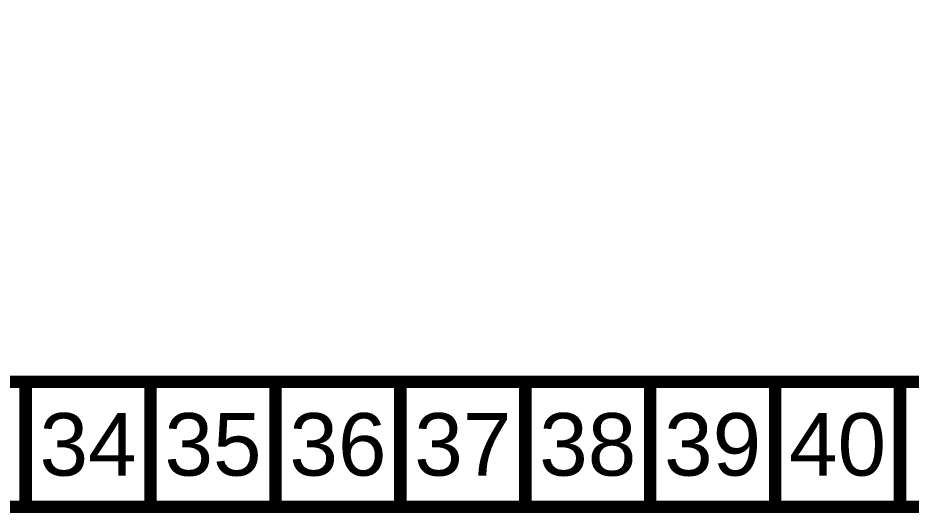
# Model space of a CAD drawing. Header units: inches. Extents: x 45655 to 51424, y 20024 to 23633.
# Drawn here: x 48714 to 49357, y 20024 to 20381 of the extents above; entities that cross this region are included whole.
import ezdxf
from ezdxf.enums import TextEntityAlignment as Align

# ---------------------------------------------------------------- set-up
doc = ezdxf.new("R2010")
doc.units = ezdxf.units.IN
doc.header["$MEASUREMENT"] = 0
doc.layers.add('BASE', color=7, linetype='Continuous')
doc.styles.get("Standard").update_dxf_attribs({"font": 'ARIAL.TTF'})

msp = doc.modelspace()

# ---------------------------------------------------------------- linework, layer by layer
at = {"layer": 'BASE', "const_width": 9}
for points in [[(45659.24, 20028.55), (51419.24, 20028.55), (51419.24, 23628.55), (45659.24, 23628.55)], [(45749.24, 20118.55), (51329.24, 20118.55), (51329.24, 23538.55), (45749.24, 23538.55)]]:
    msp.add_lwpolyline(points, close=True, dxfattribs=at)
for points in [[(48719.24, 20028.55), (48719.24, 20118.55)], [(48809.24, 20028.55), (48809.24, 20118.55)], [(48899.24, 20028.55), (48899.24, 20118.55)], [(48989.24, 20028.55), (48989.24, 20118.55)], [(49079.24, 20028.55), (49079.24, 20118.55)], [(49169.24, 20028.55), (49169.24, 20118.55)], [(49259.24, 20028.55), (49259.24, 20118.55)], [(49349.24, 20028.55), (49349.24, 20118.55)]]:
    msp.add_lwpolyline(points, dxfattribs=at)

# ---------------------------------------------------------------- texts
at = {"layer": 'BASE'}
for s, p in [('34', (48764.24, 20073.55)), ('35', (48854.24, 20073.55)), ('36', (48944.24, 20073.55)), ('37', (49034.24, 20073.55)), ('38', (49124.24, 20073.55)), ('39', (49214.24, 20073.55)), ('40', (49304.24, 20073.55))]:
    msp.add_text(s, height=45, dxfattribs=at).set_placement(p, align=Align.MIDDLE_CENTER)

doc.saveas('drawing.dxf')
